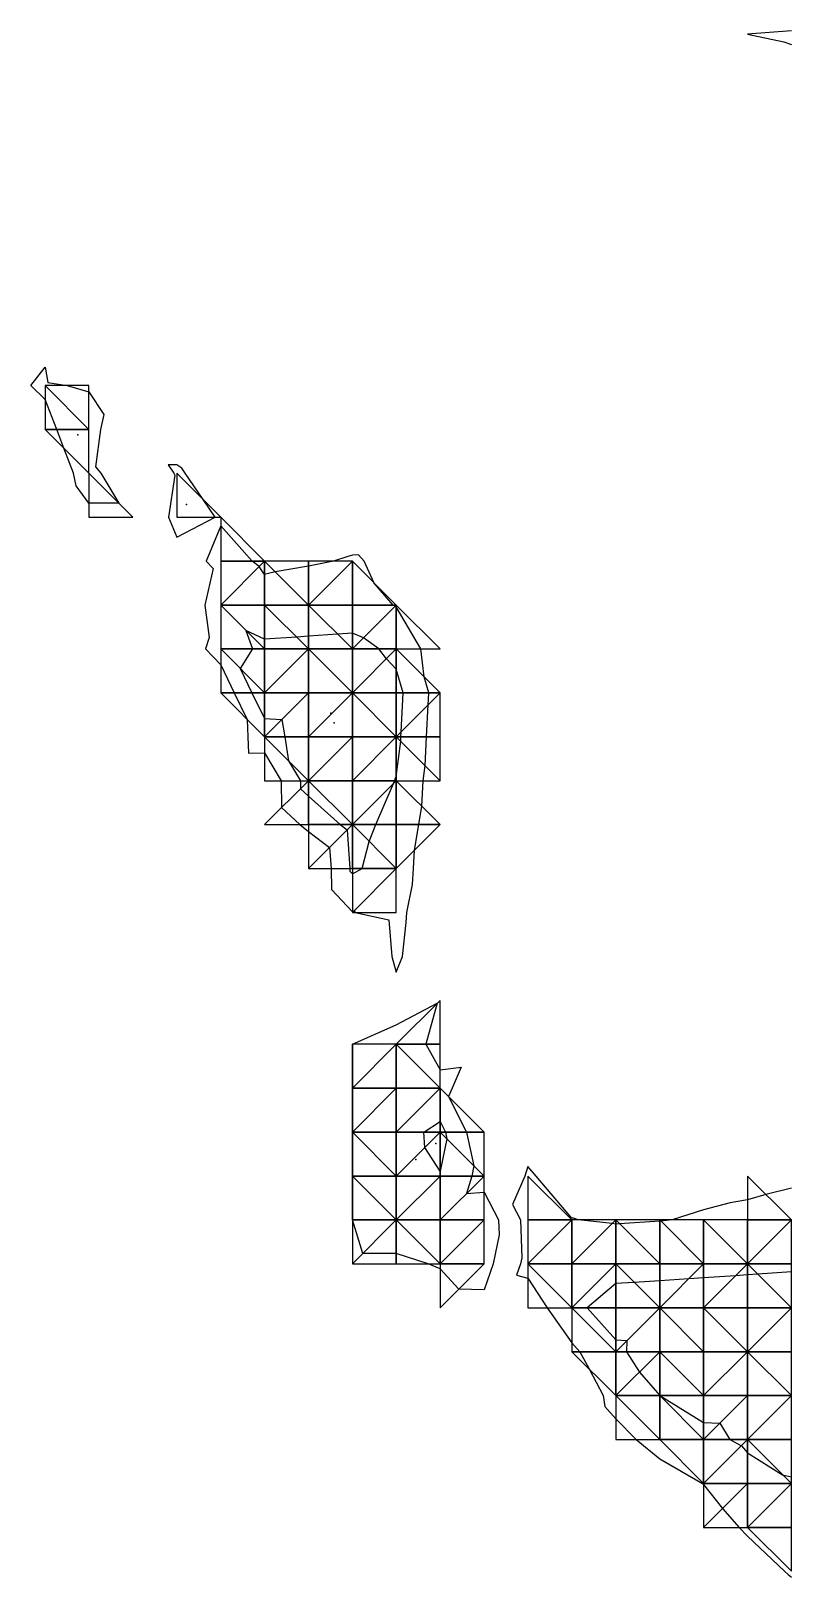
# Model space of a CAD drawing. Header units: metres. Extents: x 4732344 to 4732577, y 2266116 to 2266284.
# Drawn here: x 4732385.54 to 4732394.19, y 2266138.17 to 2266155.77 of the extents above; entities that cross this region are included whole.
import ezdxf

# ---------------------------------------------------------------- set-up
doc = ezdxf.new("R2010")
doc.units = ezdxf.units.M
doc.layers.add('TIN', color=5, linetype='Continuous')

msp = doc.modelspace()

# ---------------------------------------------------------------- linework, layer by layer
at = {"layer": 'corte', "color": 1}
for points in [[(4732386.198, 2266151.657, 1327.734), (4732386.367, 2266151.4, 1327.738), (4732386.329, 2266151.231, 1327.749), (4732386.271, 2266150.804, 1327.778), (4732386.333, 2266150.731, 1327.781), (4732386.539, 2266150.39, 1327.799), (4732386.198, 2266150.39, 1327.806), (4732386.054, 2266150.587, 1327.806), (4732386.023, 2266150.731, 1327.801), (4732385.912, 2266151.017, 1327.794), (4732385.831, 2266151.231, 1327.788), (4732385.698, 2266151.57, 1327.78), (4732385.537, 2266151.731, 1327.784), (4732385.698, 2266151.939, 1327.76), (4732385.73, 2266151.763, 1327.767), (4732385.948, 2266151.731, 1327.751), (4732386.198, 2266151.657, 1327.734)], [(4732390.863, 2266142.231, 1327.953), (4732390.869, 2266142.06, 1327.964), (4732390.801, 2266141.731, 1327.988), (4732390.698, 2266141.436, 1328.009), (4732390.409, 2266141.442, 1328.01), (4732390.198, 2266141.675, 1327.995), (4732390.062, 2266141.731, 1327.992), (4732389.698, 2266141.849, 1327.986), (4732389.316, 2266141.849, 1327.988), (4732389.198, 2266142.231, 1327.962), (4732389.198, 2266142.731, 1327.953), (4732389.198, 2266143.231, 1327.951), (4732389.198, 2266143.231, 1327.951), (4732389.198, 2266143.231, 1327.951), (4732389.198, 2266143.731, 1327.95), (4732389.198, 2266143.731, 1327.95), (4732389.198, 2266144.231, 1327.948), (4732389.698, 2266144.454, 1327.868), (4732390.165, 2266144.698, 1327.794), (4732390.033, 2266144.231, 1327.818), (4732390.198, 2266143.939, 1327.837), (4732390.436, 2266143.969, 1327.834), (4732390.333, 2266143.731, 1327.851), (4732390.294, 2266143.635, 1327.858), (4732390.497, 2266143.231, 1327.885), (4732390.581, 2266142.848, 1327.911), (4732390.557, 2266142.731, 1327.919), (4732390.498, 2266142.531, 1327.934), (4732390.698, 2266142.548, 1327.931), (4732390.863, 2266142.231, 1327.953)], [(4732390.022, 2266143.055, 1327.8), (4732390.011, 2266143.231, 1327.788), (4732390.198, 2266143.35, 1327.778), (4732390.258, 2266143.231, 1327.786), (4732390.275, 2266143.154, 1327.792), (4732390.198, 2266142.785, 1327.818), (4732390.022, 2266143.055, 1327.8)]]:
    msp.add_polyline3d(points, dxfattribs=at)
at = {"layer": 'corte_centroid', "color": 2}
for p in [(4732386.072, 2266151.167, 1327.772), (4732390.149, 2266143.102, 1327.796), (4732389.92, 2266142.92, 1327.91)]:
    msp.add_point(p, dxfattribs=at)
at = {"layer": 'lleno', "color": 3}
for points in [[(4732394.198, 2266155.767, 1327.805), (4732393.698, 2266155.731, 1327.807), (4732393.698, 2266155.731, 1327.807), (4732393.698, 2266155.731, 1327.807), (4732394.111, 2266155.644, 1327.803), (4732394.198, 2266155.613, 1327.801)], [(4732387.637, 2266150.231, 1328), (4732387.498, 2266150.431, 1327.987), (4732387.294, 2266150.731, 1327.967), (4732387.255, 2266150.788, 1327.963), (4732387.198, 2266150.829, 1327.961), (4732387.1, 2266150.829, 1327.961), (4732387.164, 2266150.731, 1327.968), (4732387.175, 2266150.708, 1327.969), (4732387.105, 2266150.231, 1328.003), (4732387.198, 2266150.002, 1328.019), (4732387.637, 2266150.231, 1328)], [(4732387.534, 2266149.731, 1328.036), (4732387.614, 2266149.647, 1328.042), (4732387.517, 2266149.231, 1328.071), (4732387.568, 2266148.861, 1328.097), (4732387.527, 2266148.731, 1328.107), (4732387.698, 2266148.55, 1328.118), (4732387.852, 2266148.231, 1328.123), (4732388, 2266147.929, 1328.121), (4732388.007, 2266147.731, 1328.119), (4732388.013, 2266147.546, 1328.118), (4732388.198, 2266147.547, 1328.117), (4732388.387, 2266147.231, 1328.106), (4732388.392, 2266146.925, 1328.099), (4732388.6, 2266146.731, 1328.09), (4732388.698, 2266146.654, 1328.086), (4732388.939, 2266146.472, 1328.076), (4732388.955, 2266146.231, 1328.07), (4732388.96, 2266145.993, 1328.064), (4732389.198, 2266145.74, 1328.051), (4732389.217, 2266145.75, 1328.048), (4732389.231, 2266145.731, 1328.045), (4732389.614, 2266145.647, 1327.983), (4732389.646, 2266145.231, 1327.974), (4732389.698, 2266145.053, 1327.966), (4732389.769, 2266145.231, 1327.954), (4732389.811, 2266145.618, 1327.951), (4732389.819, 2266145.731, 1327.952), (4732389.881, 2266146.048, 1327.95), (4732389.894, 2266146.231, 1327.952), (4732389.907, 2266146.44, 1327.955), (4732389.953, 2266146.731, 1327.955), (4732389.988, 2266146.941, 1327.951), (4732390.004, 2266147.231, 1327.95), (4732390.026, 2266147.403, 1327.948), (4732390.043, 2266147.731, 1327.948), (4732390.062, 2266148.095, 1327.948), (4732390.069, 2266148.231, 1327.948), (4732390.016, 2266148.413, 1327.96), (4732389.977, 2266148.731, 1327.967), (4732389.698, 2266149.212, 1328.02), (4732389.687, 2266149.22, 1328.022), (4732389.661, 2266149.231, 1328.027), (4732389.448, 2266149.481, 1328.035), (4732389.334, 2266149.731, 1328.018), (4732389.269, 2266149.802, 1328.014), (4732389.198, 2266149.799, 1328.016), (4732389.146, 2266149.783, 1328.018), (4732388.984, 2266149.731, 1328.025), (4732388.698, 2266149.674, 1328.034), (4732388.32, 2266149.609, 1328.04), (4732388.198, 2266149.579, 1328.043), (4732388.135, 2266149.669, 1328.037), (4732388.055, 2266149.731, 1328.033), (4732387.698, 2266150.134, 1328.007), (4732387.534, 2266149.731, 1328.036)], [(4732388.198, 2266148.842, 1328.195), (4732387.986, 2266148.943, 1328.189), (4732388.059, 2266148.731, 1328.204), (4732387.921, 2266148.508, 1328.22), (4732388.054, 2266148.231, 1328.222), (4732388.198, 2266147.938, 1328.22), (4732388.396, 2266147.929, 1328.218), (4732388.427, 2266147.731, 1328.217), (4732388.47, 2266147.459, 1328.209), (4732388.606, 2266147.231, 1328.201), (4732388.607, 2266147.14, 1328.199), (4732388.698, 2266147.056, 1328.195), (4732389.059, 2266146.731, 1328.179), (4732389.138, 2266146.671, 1328.176), (4732389.168, 2266146.231, 1328.165), (4732389.169, 2266146.202, 1328.165), (4732389.198, 2266146.171, 1328.161), (4732389.309, 2266146.231, 1328.145), (4732389.388, 2266146.541, 1328.139), (4732389.466, 2266146.731, 1328.132), (4732389.667, 2266147.2, 1328.111), (4732389.678, 2266147.231, 1328.11), (4732389.698, 2266147.281, 1328.108), (4732389.748, 2266147.681, 1328.103), (4732389.751, 2266147.731, 1328.103), (4732389.754, 2266147.787, 1328.103), (4732389.777, 2266148.231, 1328.103), (4732389.698, 2266148.501, 1328.12), (4732389.586, 2266148.619, 1328.141), (4732389.5, 2266148.731, 1328.157), (4732389.325, 2266148.858, 1328.184), (4732389.198, 2266148.911, 1328.182), (4732389.03, 2266148.899, 1328.186), (4732388.698, 2266148.875, 1328.19), (4732388.565, 2266148.864, 1328.191), (4732388.198, 2266148.842, 1328.195)], [(4732394.198, 2266142.591, 1327.997), (4732393.908, 2266142.521, 1328.004), (4732393.698, 2266142.46, 1328.01), (4732393.502, 2266142.427, 1328.013), (4732393.198, 2266142.345, 1328.021), (4732392.841, 2266142.231, 1328.031), (4732392.712, 2266142.217, 1328.033), (4732392.698, 2266142.216, 1328.033), (4732392.241, 2266142.188, 1328.039), (4732392.198, 2266142.183, 1328.04), (4732392.158, 2266142.191, 1328.041), (4732391.769, 2266142.231, 1328.045), (4732391.717, 2266142.25, 1328.045), (4732391.698, 2266142.253, 1328.045), (4732391.291, 2266142.731, 1328.015), (4732391.198, 2266142.84, 1328.008), (4732391.161, 2266142.731, 1328.016), (4732391.021, 2266142.408, 1328.039), (4732391.113, 2266142.231, 1328.051), (4732391.128, 2266141.801, 1328.081), (4732391.114, 2266141.731, 1328.086), (4732391.068, 2266141.601, 1328.095), (4732391.198, 2266141.568, 1328.097), (4732391.418, 2266141.231, 1328.119), (4732391.698, 2266140.832, 1328.121), (4732391.79, 2266140.731, 1328.12), (4732391.894, 2266140.535, 1328.118), (4732392.055, 2266140.231, 1328.107), (4732392.075, 2266140.108, 1328.105), (4732392.198, 2266139.967, 1328.097), (4732392.429, 2266139.731, 1328.081), (4732392.698, 2266139.511, 1328.066), (4732393.185, 2266139.231, 1328.054), (4732393.198, 2266139.221, 1328.054), (4732393.414, 2266138.947, 1328.044), (4732393.605, 2266138.731, 1328.037), (4732393.698, 2266138.631, 1328.033), (4732394.121, 2266138.231, 1328.016), (4732394.162, 2266138.195, 1328.014), (4732394.198, 2266138.165, 1328.013)], [(4732394.198, 2266141.642, 1328.173), (4732393.815, 2266141.614, 1328.177), (4732393.698, 2266141.606, 1328.178), (4732393.563, 2266141.596, 1328.179), (4732393.198, 2266141.573, 1328.182), (4732393.029, 2266141.562, 1328.184), (4732392.698, 2266141.538, 1328.187), (4732392.409, 2266141.52, 1328.19), (4732392.198, 2266141.509, 1328.192), (4732391.873, 2266141.231, 1328.217), (4732392.198, 2266140.866, 1328.212), (4732392.325, 2266140.858, 1328.211), (4732392.32, 2266140.731, 1328.207), (4732392.467, 2266140.5, 1328.199), (4732392.698, 2266140.231, 1328.189), (4732393.198, 2266139.925, 1328.177), (4732393.383, 2266139.916, 1328.176), (4732393.498, 2266139.731, 1328.169), (4732393.628, 2266139.661, 1328.167), (4732393.698, 2266139.58, 1328.164), (4732394.098, 2266139.331, 1328.154), (4732394.198, 2266139.308, 1328.153)]]:
    msp.add_polyline3d(points, dxfattribs=at)
at = {"layer": 'lleno_centroid', "color": 2}
for p in [(4732387.31, 2266150.375, 1327.992), (4732388.953, 2266148, 1328.111), (4732388.989, 2266147.891, 1328.208)]:
    msp.add_point(p, dxfattribs=at)
at = {"layer": 'TIN', "color": 5}
for points in [[(4732386.198, 2266151.731, -0.09), (4732385.698, 2266151.731, -0.11), (4732386.198, 2266151.231, -0.158)], [(4732386.198, 2266151.231, -0.158), (4732385.698, 2266151.731, -0.11), (4732385.698, 2266151.231, -0.079)], [(4732386.198, 2266150.731, -0.128), (4732386.198, 2266151.231, -0.158), (4732385.698, 2266151.231, -0.079)], [(4732386.198, 2266150.231, -0.087), (4732386.698, 2266150.231, -0.087), (4732386.198, 2266150.731, -0.128)], [(4732387.198, 2266150.231, 0.143), (4732387.698, 2266150.231, 0.094), (4732387.198, 2266150.731, 0.109)], [(4732388.198, 2266149.731, 0.09), (4732387.698, 2266150.231, 0.094), (4732387.698, 2266149.731, 0.125)], [(4732388.198, 2266149.731, 0.09), (4732387.698, 2266149.231, 0.17), (4732388.198, 2266149.231, 0.123)], [(4732387.698, 2266149.731, 0.125), (4732387.698, 2266149.231, 0.17), (4732388.198, 2266149.731, 0.09)], [(4732388.198, 2266149.731, 0.09), (4732388.198, 2266149.231, 0.123), (4732388.698, 2266149.231, 0.131)], [(4732388.198, 2266149.731, 0.09), (4732388.698, 2266149.231, 0.131), (4732388.698, 2266149.731, 0.096)], [(4732388.698, 2266149.231, 0.131), (4732389.198, 2266149.231, 0.138), (4732389.198, 2266149.731, 0.103)], [(4732388.698, 2266149.731, 0.096), (4732388.698, 2266149.231, 0.131), (4732389.198, 2266149.731, 0.103)], [(4732389.198, 2266149.731, 0.103), (4732389.198, 2266149.231, 0.138), (4732389.698, 2266149.231, 0.097)], [(4732388.198, 2266148.731, 0.222), (4732388.198, 2266149.231, 0.123), (4732387.698, 2266149.231, 0.17)], [(4732387.698, 2266148.731, 0.143), (4732388.198, 2266148.731, 0.222), (4732387.698, 2266149.231, 0.17)], [(4732388.198, 2266148.731, 0.222), (4732388.698, 2266148.731, 0.228), (4732388.198, 2266149.231, 0.123)], [(4732388.198, 2266149.231, 0.123), (4732388.698, 2266148.731, 0.228), (4732388.698, 2266149.231, 0.131)], [(4732388.698, 2266149.231, 0.131), (4732388.698, 2266148.731, 0.228), (4732389.198, 2266148.731, 0.235)], [(4732389.198, 2266148.731, 0.235), (4732389.198, 2266149.231, 0.138), (4732388.698, 2266149.231, 0.131)], [(4732389.698, 2266149.231, 0.097), (4732389.198, 2266149.231, 0.138), (4732389.198, 2266148.731, 0.235)], [(4732389.198, 2266148.731, 0.235), (4732389.698, 2266148.731, 0.177), (4732389.698, 2266149.231, 0.097)], [(4732389.698, 2266149.231, 0.097), (4732389.698, 2266148.731, 0.177), (4732390.198, 2266148.731, 0.039)], [(4732387.698, 2266148.731, 0.143), (4732387.698, 2266148.231, 0.024), (4732388.198, 2266148.231, 0.271)], [(4732388.198, 2266148.231, 0.271), (4732388.198, 2266148.731, 0.222), (4732387.698, 2266148.731, 0.143)], [(4732388.198, 2266148.231, 0.271), (4732388.698, 2266148.731, 0.228), (4732388.198, 2266148.731, 0.222)], [(4732388.698, 2266148.231, 0.276), (4732388.698, 2266148.731, 0.228), (4732388.198, 2266148.231, 0.271)], [(4732389.198, 2266148.231, 0.28), (4732388.698, 2266148.731, 0.228), (4732388.698, 2266148.231, 0.276)], [(4732389.198, 2266148.231, 0.28), (4732389.198, 2266148.731, 0.235), (4732388.698, 2266148.731, 0.228)], [(4732389.698, 2266148.731, 0.177), (4732389.198, 2266148.731, 0.235), (4732389.198, 2266148.231, 0.28)], [(4732389.698, 2266148.231, 0.227), (4732389.698, 2266148.731, 0.177), (4732389.198, 2266148.231, 0.28)], [(4732390.198, 2266148.231, 0.056), (4732389.698, 2266148.731, 0.177), (4732389.698, 2266148.231, 0.227)], [(4732388.198, 2266147.731, 0.15), (4732388.198, 2266148.231, 0.271), (4732387.698, 2266148.231, 0.024)], [(4732388.698, 2266148.231, 0.276), (4732388.198, 2266148.231, 0.271), (4732388.198, 2266147.731, 0.15)], [(4732388.198, 2266147.731, 0.15), (4732388.698, 2266147.731, 0.259), (4732388.698, 2266148.231, 0.276)], [(4732388.698, 2266148.231, 0.276), (4732388.698, 2266147.731, 0.259), (4732389.198, 2266148.231, 0.28)], [(4732388.698, 2266147.731, 0.259), (4732389.198, 2266147.731, 0.264), (4732389.198, 2266148.231, 0.28)], [(4732389.198, 2266147.731, 0.264), (4732389.698, 2266147.731, 0.218), (4732389.198, 2266148.231, 0.28)], [(4732389.198, 2266148.231, 0.28), (4732389.698, 2266147.731, 0.218), (4732389.698, 2266148.231, 0.227)], [(4732389.698, 2266148.231, 0.227), (4732389.698, 2266147.731, 0.218), (4732390.198, 2266148.231, 0.056)], [(4732390.198, 2266148.231, 0.056), (4732389.698, 2266147.731, 0.218), (4732390.198, 2266147.731, 0.047)], [(4732388.198, 2266147.731, 0.15), (4732388.698, 2266147.231, 0.242), (4732388.698, 2266147.731, 0.259)], [(4732388.198, 2266147.231, 0.014), (4732388.698, 2266147.231, 0.242), (4732388.198, 2266147.731, 0.15)], [(4732389.198, 2266147.231, 0.247), (4732389.198, 2266147.731, 0.264), (4732388.698, 2266147.231, 0.242)], [(4732388.698, 2266147.231, 0.242), (4732389.198, 2266147.731, 0.264), (4732388.698, 2266147.731, 0.259)], [(4732389.698, 2266147.731, 0.218), (4732389.198, 2266147.231, 0.247), (4732389.698, 2266147.231, 0.198)], [(4732389.698, 2266147.731, 0.218), (4732389.198, 2266147.731, 0.264), (4732389.198, 2266147.231, 0.247)], [(4732389.698, 2266147.231, 0.198), (4732390.198, 2266147.231, 0.038), (4732389.698, 2266147.731, 0.218)], [(4732390.198, 2266147.231, 0.038), (4732390.198, 2266147.731, 0.047), (4732389.698, 2266147.731, 0.218)], [(4732388.698, 2266147.231, 0.242), (4732388.198, 2266146.731, 0.01), (4732388.698, 2266146.731, 0.122)], [(4732389.198, 2266147.231, 0.247), (4732388.698, 2266147.231, 0.242), (4732389.198, 2266146.731, 0.23)], [(4732389.198, 2266146.731, 0.23), (4732388.698, 2266147.231, 0.242), (4732388.698, 2266146.731, 0.122)], [(4732389.198, 2266146.731, 0.23), (4732389.698, 2266146.731, 0.174), (4732389.698, 2266147.231, 0.198)], [(4732389.698, 2266147.231, 0.198), (4732389.198, 2266147.231, 0.247), (4732389.198, 2266146.731, 0.23)], [(4732389.698, 2266147.231, 0.198), (4732389.698, 2266146.731, 0.174), (4732390.198, 2266146.731, 0.029)], [(4732388.698, 2266146.731, 0.122), (4732388.698, 2266146.231, -0.021), (4732389.198, 2266146.731, 0.23)], [(4732389.198, 2266146.731, 0.23), (4732388.698, 2266146.231, -0.021), (4732389.198, 2266146.231, 0.214)], [(4732389.698, 2266146.731, 0.174), (4732389.198, 2266146.731, 0.23), (4732389.698, 2266146.231, 0.151)], [(4732389.698, 2266146.231, 0.151), (4732389.198, 2266146.731, 0.23), (4732389.198, 2266146.231, 0.214)], [(4732389.698, 2266146.231, 0.151), (4732390.198, 2266146.731, 0.029), (4732389.698, 2266146.731, 0.174)], [(4732389.198, 2266146.231, 0.214), (4732389.198, 2266145.731, 0.098), (4732389.698, 2266146.231, 0.151)], [(4732389.198, 2266145.731, 0.098), (4732389.698, 2266145.731, 0.128), (4732389.698, 2266146.231, 0.151)], [(4732389.698, 2266144.231, -0.057), (4732390.198, 2266144.231, 0.028), (4732390.198, 2266144.731, 0.004)], [(4732389.698, 2266144.231, -0.057), (4732389.198, 2266144.231), (4732389.198, 2266143.731)], [(4732389.198, 2266143.731), (4732389.698, 2266143.731, -0.061), (4732389.698, 2266144.231, -0.057)], [(4732389.698, 2266144.231, -0.057), (4732389.698, 2266143.731, -0.061), (4732390.198, 2266143.731, -0.02)], [(4732390.198, 2266143.731, -0.02), (4732390.198, 2266144.231, 0.028), (4732389.698, 2266144.231, -0.057)], [(4732389.698, 2266143.731, -0.061), (4732389.198, 2266143.731), (4732389.198, 2266143.231)], [(4732389.698, 2266143.231, -0.058), (4732389.698, 2266143.731, -0.061), (4732389.198, 2266143.231)], [(4732389.698, 2266143.231, -0.058), (4732390.198, 2266143.231, -0.125), (4732390.198, 2266143.731, -0.02)], [(4732390.198, 2266143.731, -0.02), (4732389.698, 2266143.731, -0.061), (4732389.698, 2266143.231, -0.058)], [(4732390.198, 2266143.731, -0.02), (4732390.198, 2266143.231, -0.125), (4732390.698, 2266143.231, 0.084)], [(4732389.198, 2266143.231), (4732389.698, 2266142.731, -0.054), (4732389.698, 2266143.231, -0.058)], [(4732389.198, 2266142.731), (4732389.698, 2266142.731, -0.054), (4732389.198, 2266143.231)], [(4732390.198, 2266143.231, -0.125), (4732389.698, 2266142.731, -0.054), (4732390.198, 2266142.731, -0.097)], [(4732389.698, 2266143.231, -0.058), (4732389.698, 2266142.731, -0.054), (4732390.198, 2266143.231, -0.125)], [(4732390.698, 2266142.731, 0.038), (4732390.198, 2266143.231, -0.125), (4732390.198, 2266142.731, -0.097)], [(4732390.698, 2266143.231, 0.084), (4732390.198, 2266143.231, -0.125), (4732390.698, 2266142.731, 0.038)], [(4732389.198, 2266142.731), (4732389.198, 2266142.231), (4732389.698, 2266142.231, -0.026)], [(4732389.698, 2266142.231, -0.026), (4732389.698, 2266142.731, -0.054), (4732389.198, 2266142.731)], [(4732390.198, 2266142.731, -0.097), (4732389.698, 2266142.731, -0.054), (4732389.698, 2266142.231, -0.026)], [(4732390.198, 2266142.231, -0.057), (4732390.198, 2266142.731, -0.097), (4732389.698, 2266142.231, -0.026)], [(4732390.198, 2266142.231, -0.057), (4732390.698, 2266142.231, -0.066), (4732390.698, 2266142.731, 0.038)], [(4732390.698, 2266142.731, 0.038), (4732390.198, 2266142.731, -0.097), (4732390.198, 2266142.231, -0.057)], [(4732391.198, 2266142.731, 0.105), (4732391.198, 2266142.231, 0.134), (4732391.698, 2266142.231, 0.101)], [(4732394.198, 2266142.231, 0.118), (4732393.698, 2266142.731, 0.087), (4732393.698, 2266142.231, 0.111)], [(4732389.698, 2266141.731, 0.008), (4732389.698, 2266142.231, -0.026), (4732389.198, 2266141.731, 0.008)], [(4732389.198, 2266141.731, 0.008), (4732389.698, 2266142.231, -0.026), (4732389.198, 2266142.231)], [(4732389.698, 2266142.231, -0.026), (4732390.198, 2266141.731, -0.003), (4732390.198, 2266142.231, -0.057)], [(4732389.698, 2266142.231, -0.026), (4732389.698, 2266141.731, 0.008), (4732390.198, 2266141.731, -0.003)], [(4732390.198, 2266142.231, -0.057), (4732390.198, 2266141.731, -0.003), (4732390.698, 2266142.231, -0.066)], [(4732390.198, 2266141.731, -0.003), (4732390.698, 2266141.731, -0.033), (4732390.698, 2266142.231, -0.066)], [(4732391.198, 2266141.731, 0.127), (4732391.698, 2266142.231, 0.101), (4732391.198, 2266142.231, 0.134)], [(4732391.698, 2266141.731, 0.169), (4732391.698, 2266142.231, 0.101), (4732391.198, 2266141.731, 0.127)], [(4732391.698, 2266141.731, 0.169), (4732392.198, 2266141.731, 0.157), (4732392.198, 2266142.231, 0.094)], [(4732392.198, 2266142.231, 0.094), (4732391.698, 2266142.231, 0.101), (4732391.698, 2266141.731, 0.169)], [(4732392.698, 2266141.731, 0.163), (4732392.698, 2266142.231, 0.098), (4732392.198, 2266142.231, 0.094)], [(4732392.198, 2266142.231, 0.094), (4732392.198, 2266141.731, 0.157), (4732392.698, 2266141.731, 0.163)], [(4732393.198, 2266141.731, 0.17), (4732393.198, 2266142.231, 0.105), (4732392.698, 2266142.231, 0.098)], [(4732392.698, 2266142.231, 0.098), (4732392.698, 2266141.731, 0.163), (4732393.198, 2266141.731, 0.17)], [(4732393.198, 2266141.731, 0.17), (4732393.698, 2266141.731, 0.176), (4732393.198, 2266142.231, 0.105)], [(4732393.198, 2266142.231, 0.105), (4732393.698, 2266141.731, 0.176), (4732393.698, 2266142.231, 0.111)], [(4732393.698, 2266142.231, 0.111), (4732393.698, 2266141.731, 0.176), (4732394.198, 2266142.231, 0.118)], [(4732394.198, 2266142.231, 0.118), (4732393.698, 2266141.731, 0.176), (4732394.198, 2266141.731, 0.183)], [(4732390.198, 2266141.231, 0.024), (4732390.698, 2266141.731, -0.033), (4732390.198, 2266141.731, -0.003)], [(4732391.198, 2266141.731, 0.127), (4732391.698, 2266141.231, 0.171), (4732391.698, 2266141.731, 0.169)], [(4732391.198, 2266141.731, 0.127), (4732391.198, 2266141.231, 0.044), (4732391.698, 2266141.231, 0.171)], [(4732392.198, 2266141.231, 0.254), (4732392.198, 2266141.731, 0.157), (4732391.698, 2266141.231, 0.171)], [(4732391.698, 2266141.231, 0.171), (4732392.198, 2266141.731, 0.157), (4732391.698, 2266141.731, 0.169)], [(4732392.698, 2266141.231, 0.259), (4732392.198, 2266141.731, 0.157), (4732392.198, 2266141.231, 0.254)], [(4732392.698, 2266141.731, 0.163), (4732392.198, 2266141.731, 0.157), (4732392.698, 2266141.231, 0.259)], [(4732392.698, 2266141.231, 0.259), (4732393.198, 2266141.231, 0.265), (4732393.198, 2266141.731, 0.17)], [(4732393.198, 2266141.731, 0.17), (4732392.698, 2266141.731, 0.163), (4732392.698, 2266141.231, 0.259)], [(4732393.698, 2266141.231, 0.272), (4732393.698, 2266141.731, 0.176), (4732393.198, 2266141.231, 0.265)], [(4732393.198, 2266141.231, 0.265), (4732393.698, 2266141.731, 0.176), (4732393.198, 2266141.731, 0.17)], [(4732394.198, 2266141.231, 0.279), (4732393.698, 2266141.731, 0.176), (4732393.698, 2266141.231, 0.272)], [(4732394.198, 2266141.731, 0.183), (4732393.698, 2266141.731, 0.176), (4732394.198, 2266141.231, 0.279)], [(4732391.698, 2266140.731, 0.082), (4732392.198, 2266140.731, 0.18), (4732391.698, 2266141.231, 0.171)], [(4732391.698, 2266141.231, 0.171), (4732392.198, 2266140.731, 0.18), (4732392.198, 2266141.231, 0.254)], [(4732392.198, 2266141.231, 0.254), (4732392.198, 2266140.731, 0.18), (4732392.698, 2266141.231, 0.259)], [(4732392.698, 2266141.231, 0.259), (4732392.198, 2266140.731, 0.18), (4732392.698, 2266140.731, 0.262)], [(4732392.698, 2266140.731, 0.262), (4732393.198, 2266140.731, 0.261), (4732392.698, 2266141.231, 0.259)], [(4732392.698, 2266141.231, 0.259), (4732393.198, 2266140.731, 0.261), (4732393.198, 2266141.231, 0.265)], [(4732393.698, 2266141.231, 0.272), (4732393.198, 2266141.231, 0.265), (4732393.698, 2266140.731, 0.266)], [(4732393.198, 2266141.231, 0.265), (4732393.198, 2266140.731, 0.261), (4732393.698, 2266140.731, 0.266)], [(4732393.698, 2266140.731, 0.266), (4732394.198, 2266141.231, 0.279), (4732393.698, 2266141.231, 0.272)], [(4732394.198, 2266140.731, 0.273), (4732394.198, 2266141.231, 0.279), (4732393.698, 2266140.731, 0.266)], [(4732392.198, 2266140.231, 0.128), (4732392.198, 2266140.731, 0.18), (4732391.698, 2266140.731, 0.082)], [(4732392.198, 2266140.231, 0.128), (4732392.698, 2266140.231, 0.2), (4732392.698, 2266140.731, 0.262)], [(4732392.698, 2266140.731, 0.262), (4732392.198, 2266140.731, 0.18), (4732392.198, 2266140.231, 0.128)], [(4732393.198, 2266140.231, 0.238), (4732393.198, 2266140.731, 0.261), (4732392.698, 2266140.731, 0.262)], [(4732392.698, 2266140.731, 0.262), (4732392.698, 2266140.231, 0.2), (4732393.198, 2266140.231, 0.238)], [(4732393.698, 2266140.231, 0.241), (4732393.698, 2266140.731, 0.266), (4732393.198, 2266140.231, 0.238)], [(4732393.198, 2266140.231, 0.238), (4732393.698, 2266140.731, 0.266), (4732393.198, 2266140.731, 0.261)], [(4732393.698, 2266140.731, 0.266), (4732394.198, 2266140.231, 0.247), (4732394.198, 2266140.731, 0.273)], [(4732393.698, 2266140.231, 0.241), (4732394.198, 2266140.231, 0.247), (4732393.698, 2266140.731, 0.266)], [(4732392.698, 2266139.731, 0.129), (4732392.698, 2266140.231, 0.2), (4732392.198, 2266140.231, 0.128)], [(4732392.198, 2266140.231, 0.128), (4732392.198, 2266139.731, 0.075), (4732392.698, 2266139.731, 0.129)], [(4732393.198, 2266139.731, 0.176), (4732392.698, 2266140.231, 0.2), (4732392.698, 2266139.731, 0.129)], [(4732393.198, 2266139.731, 0.176), (4732393.198, 2266140.231, 0.238), (4732392.698, 2266140.231, 0.2)], [(4732393.698, 2266139.731, 0.216), (4732393.698, 2266140.231, 0.241), (4732393.198, 2266139.731, 0.176)], [(4732393.698, 2266140.231, 0.241), (4732393.198, 2266140.231, 0.238), (4732393.198, 2266139.731, 0.176)], [(4732394.198, 2266140.231, 0.247), (4732393.698, 2266140.231, 0.241), (4732393.698, 2266139.731, 0.216)], [(4732393.698, 2266139.731, 0.216), (4732394.198, 2266139.731, 0.222), (4732394.198, 2266140.231, 0.247)], [(4732393.198, 2266139.231, 0.101), (4732393.198, 2266139.731, 0.176), (4732392.698, 2266139.731, 0.129)], [(4732393.698, 2266139.731, 0.216), (4732393.198, 2266139.731, 0.176), (4732393.198, 2266139.231, 0.101)], [(4732393.198, 2266139.231, 0.101), (4732393.698, 2266139.231, 0.163), (4732393.698, 2266139.731, 0.216)], [(4732394.198, 2266139.231, 0.196), (4732394.198, 2266139.731, 0.222), (4732393.698, 2266139.731, 0.216)], [(4732393.698, 2266139.731, 0.216), (4732393.698, 2266139.231, 0.163), (4732394.198, 2266139.231, 0.196)], [(4732393.698, 2266139.231, 0.163), (4732393.198, 2266139.231, 0.101), (4732393.198, 2266138.731, 0.052)], [(4732393.198, 2266138.731, 0.052), (4732393.698, 2266138.731, 0.111), (4732393.698, 2266139.231, 0.163)], [(4732393.698, 2266139.231, 0.163), (4732393.698, 2266138.731, 0.111), (4732394.198, 2266139.231, 0.196)], [(4732394.198, 2266139.231, 0.196), (4732393.698, 2266138.731, 0.111), (4732394.198, 2266138.731, 0.165)], [(4732394.198, 2266138.731, 0.165), (4732393.698, 2266138.731, 0.111), (4732394.198, 2266138.231, 0.108)]]:
    msp.add_3dface(points, dxfattribs=at)

doc.saveas('drawing.dxf')
